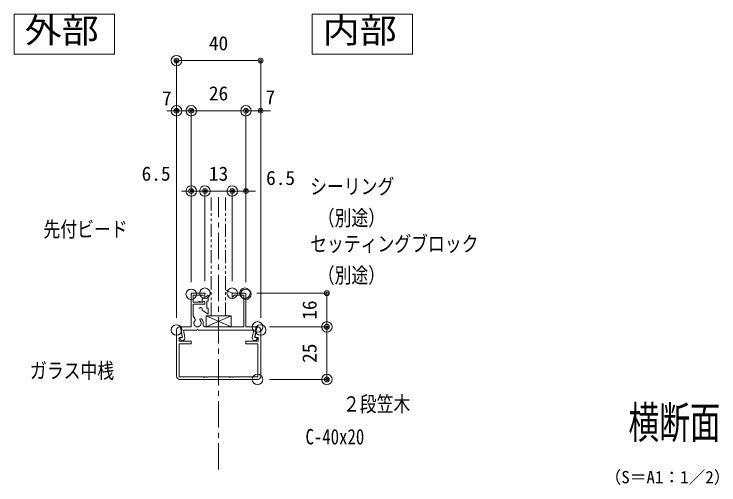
# Model space of a CAD drawing. Units: millimetres, scale not verified. Extents: x -3554 to 3554, y -1188 to 1188.
# Drawn here: x 2170 to 2840, y -7 to 441 of the extents above; entities that cross this region are included whole.
import ezdxf
from ezdxf.enums import TextEntityAlignment as Align

# ---------------------------------------------------------------- set-up
doc = ezdxf.new("R2010")
doc.units = ezdxf.units.MM
doc.header["$LTSCALE"] = 20
doc.header["$PDMODE"] = 32
doc.header["$PDSIZE"] = 10
doc.linetypes.add('USER1', pattern=[2, 1.25, -0.25, 0.25, -0.25])
doc.linetypes.add('USER2', pattern=[1.25, 0.625, -0.125, 0.125, -0.125, 0.125, -0.125])
for name, color, linetype, lineweight in [('0-0_0', 7, 'Continuous', 18), ('0-1_DEFPOINTS', 7, 'Continuous', 18), ('0-3_アンカー', 4, 'Continuous', 18), ('0-5_6ﾊｯﾁﾝｸﾞ', 4, 'Continuous', 18), ('0-7_3中心線', 2, 'USER1', 18), ('0-8_41ｱﾙﾐ', 6, 'Continuous', 18), ('0-9_1手摺寸法', 7, 'Continuous', 18), ('0-A_42ｱﾙﾐ部品', 6, 'Continuous', 18), ('0-B_P4-12', 7, 'Continuous', 18), ('0-C_2a', 1, 'USER2', 18), ('1-4_CYAN', 4, 'Continuous', 18)]:
    doc.layers.add(name, color=color, linetype=linetype, lineweight=lineweight)
doc.styles.add('ＭＳ ゴシック', font='')
doc.styles.get('ＭＳ ゴシック').set_extended_font_data('MS Gothic')

# ---------------------------------------------------------------- blocks, each defined once
blk = doc.blocks.new('_ORIGIN2')
at = {"layer": '0-0_0'}
blk.add_line((-0.5, 0), (-1, 0), dxfattribs=at)
for radius in [0.5, 0.25]:
    blk.add_circle((0, 0), radius, dxfattribs=at)
blk = doc.blocks.new('D85')
at = {"layer": '0-1_DEFPOINTS'}
for p in [(4338.46, 820.59), (4338.46, 564.46), (4418.46, 564.46)]:
    blk.add_point(p, dxfattribs=at)
at = {"layer": '0-9_1手摺寸法'}
for p, q in [((4338.46, 575.96), (4338.46, 820.59)), ((4413.86, 820.59), (4343.06, 820.59)), ((4418.46, 575.96), (4418.46, 820.59))]:
    blk.add_line(p, q, dxfattribs=at)
at = {"layer": '0-9_1手摺寸法', "xscale": 4.6, "yscale": 4.6, "rotation": 180}
blk.add_blockref('_ORIGIN2', (4338.46, 820.59), dxfattribs=at)
at = {"layer": '0-9_1手摺寸法', "xscale": 4.6, "yscale": 4.6}
blk.add_blockref('_ORIGIN2', (4418.46, 820.59), dxfattribs=at)
at = {"layer": '0-9_1手摺寸法', "style": 'ＭＳ ゴシック'}
blk.add_text('40', height=13.49, dxfattribs=at).set_placement((4369.26, 826.34), align=Align.BOTTOM_LEFT)
blk = doc.blocks.new('D86')
at = {"layer": '0-1_DEFPOINTS'}
for p in [(4403.46, 599.46), (4415.46, 567.46), (4481.4, 567.46)]:
    blk.add_point(p, dxfattribs=at)
at = {"layer": '0-9_1手摺寸法'}
for p, q in [((4414.96, 599.46), (4481.4, 599.46)), ((4481.4, 594.86), (4481.4, 572.06)), ((4426.96, 567.46), (4481.4, 567.46))]:
    blk.add_line(p, q, dxfattribs=at)
at = {"layer": '0-9_1手摺寸法', "xscale": 4.6, "yscale": 4.6}
for p, rotation in [((4481.4, 599.46), 90), ((4481.4, 567.46), 270)]:
    blk.add_blockref('_ORIGIN2', p, dxfattribs=dict(at, rotation=rotation))
at = {"layer": '0-9_1手摺寸法', "style": 'ＭＳ ゴシック'}
blk.add_text('16', height=13.49, rotation=90, dxfattribs=at).set_placement((4475.65, 574.26), align=Align.BOTTOM_LEFT)
blk = doc.blocks.new('D87')
at = {"layer": '0-1_DEFPOINTS'}
for p in [(4404.46, 772.93), (4404.46, 598.46), (4418.46, 564.46)]:
    blk.add_point(p, dxfattribs=at)
at = {"layer": '0-9_1手摺寸法'}
for p, q in [((4399.86, 772.93), (4395.26, 772.93)), ((4404.46, 609.96), (4404.46, 772.93)), ((4418.46, 772.93), (4404.46, 772.93)), ((4418.46, 575.96), (4418.46, 772.93)), ((4423.06, 772.93), (4427.66, 772.93))]:
    blk.add_line(p, q, dxfattribs=at)
at = {"layer": '0-9_1手摺寸法', "xscale": 4.6, "yscale": 4.6}
blk.add_blockref('_ORIGIN2', (4404.46, 772.93), dxfattribs=at)
at = {"layer": '0-9_1手摺寸法', "xscale": 4.6, "yscale": 4.6, "rotation": 180}
blk.add_blockref('_ORIGIN2', (4418.46, 772.93), dxfattribs=at)
at = {"layer": '0-9_1手摺寸法', "style": 'ＭＳ ゴシック'}
blk.add_text('7', height=13.49, dxfattribs=at).set_placement((4423.06, 774.89), align=Align.BOTTOM_LEFT)
blk = doc.blocks.new('D88')
at = {"layer": '0-1_DEFPOINTS'}
for p in [(4391.46, 696.59), (4391.46, 599.46), (4404.46, 598.46)]:
    blk.add_point(p, dxfattribs=at)
at = {"layer": '0-9_1手摺寸法'}
for p, q in [((4386.86, 696.59), (4382.26, 696.59)), ((4391.46, 610.96), (4391.46, 696.59)), ((4404.46, 696.59), (4391.46, 696.59)), ((4404.46, 609.96), (4404.46, 696.59)), ((4409.06, 696.59), (4413.66, 696.59))]:
    blk.add_line(p, q, dxfattribs=at)
at = {"layer": '0-9_1手摺寸法', "xscale": 4.6, "yscale": 4.6}
blk.add_blockref('_ORIGIN2', (4391.46, 696.59), dxfattribs=at)
at = {"layer": '0-9_1手摺寸法', "xscale": 4.6, "yscale": 4.6, "rotation": 180}
blk.add_blockref('_ORIGIN2', (4404.46, 696.59), dxfattribs=at)
at = {"layer": '0-9_1手摺寸法', "style": 'ＭＳ ゴシック'}
blk.add_text('6.5', height=13.49, dxfattribs=at).set_placement((4423.62, 698.28), align=Align.BOTTOM_LEFT)
blk = doc.blocks.new('D89')
at = {"layer": '0-1_DEFPOINTS'}
for p in [(4352.46, 772.93), (4352.46, 598.46), (4404.46, 598.46)]:
    blk.add_point(p, dxfattribs=at)
at = {"layer": '0-9_1手摺寸法'}
for p, q in [((4352.46, 609.96), (4352.46, 772.93)), ((4399.86, 772.93), (4357.06, 772.93)), ((4404.46, 609.96), (4404.46, 772.93))]:
    blk.add_line(p, q, dxfattribs=at)
at = {"layer": '0-9_1手摺寸法', "xscale": 4.6, "yscale": 4.6, "rotation": 180}
blk.add_blockref('_ORIGIN2', (4352.46, 772.93), dxfattribs=at)
at = {"layer": '0-9_1手摺寸法', "xscale": 4.6, "yscale": 4.6}
blk.add_blockref('_ORIGIN2', (4404.46, 772.93), dxfattribs=at)
at = {"layer": '0-9_1手摺寸法', "style": 'ＭＳ ゴシック'}
blk.add_text('26', height=13.49, dxfattribs=at).set_placement((4369.26, 778.68), align=Align.BOTTOM_LEFT)
blk = doc.blocks.new('D90')
at = {"layer": '0-1_DEFPOINTS'}
for p in [(4338.46, 772.93), (4352.46, 598.46), (4338.46, 564.46)]:
    blk.add_point(p, dxfattribs=at)
at = {"layer": '0-9_1手摺寸法'}
for p, q in [((4333.86, 772.93), (4329.26, 772.93)), ((4338.46, 575.96), (4338.46, 772.93)), ((4352.46, 772.93), (4338.46, 772.93)), ((4352.46, 609.96), (4352.46, 772.93)), ((4357.06, 772.93), (4361.66, 772.93))]:
    blk.add_line(p, q, dxfattribs=at)
at = {"layer": '0-9_1手摺寸法', "xscale": 4.6, "yscale": 4.6}
blk.add_blockref('_ORIGIN2', (4338.46, 772.93), dxfattribs=at)
at = {"layer": '0-9_1手摺寸法', "xscale": 4.6, "yscale": 4.6, "rotation": 180}
blk.add_blockref('_ORIGIN2', (4352.46, 772.93), dxfattribs=at)
at = {"layer": '0-9_1手摺寸法', "style": 'ＭＳ ゴシック'}
blk.add_text('7', height=13.49, dxfattribs=at).set_placement((4324.66, 773.94), align=Align.BOTTOM_LEFT)
blk = doc.blocks.new('D91')
at = {"layer": '0-1_DEFPOINTS'}
for p in [(4415.46, 567.46), (4415.46, 517.46), (4481.4, 517.46)]:
    blk.add_point(p, dxfattribs=at)
at = {"layer": '0-9_1手摺寸法'}
for p, q in [((4426.96, 567.46), (4481.4, 567.46)), ((4481.4, 562.86), (4481.4, 522.06)), ((4426.96, 517.46), (4481.4, 517.46))]:
    blk.add_line(p, q, dxfattribs=at)
at = {"layer": '0-9_1手摺寸法', "xscale": 4.6, "yscale": 4.6}
for p, rotation in [((4481.4, 567.46), 90), ((4481.4, 517.46), 270)]:
    blk.add_blockref('_ORIGIN2', p, dxfattribs=dict(at, rotation=rotation))
at = {"layer": '0-9_1手摺寸法', "style": 'ＭＳ ゴシック'}
blk.add_text('25', height=13.49, rotation=90, dxfattribs=at).set_placement((4475.65, 533.26), align=Align.BOTTOM_LEFT)
blk = doc.blocks.new('A$C5EFB2CC2')
at = {"layer": '0-8_41ｱﾙﾐ'}
for p, q in [((0, 23.5), (0, 1.5)), ((1.3, 23.7), (1.3, 8)), ((12.7, 23.7), (1.3, 23.7)), ((20, 25), (1.5, 25)), ((12.83, 23.91), (12.7, 23.7)), ((13.17, 23.91), (13.3, 23.7)), ((14.2, 23.7), (13.3, 23.7)), ((14.33, 23.91), (14.2, 23.7)), ((14.67, 23.91), (14.8, 23.7)), ((19.7, 23.7), (14.8, 23.7)), ((19.83, 23.91), (19.7, 23.7)), ((20, 25), (38.5, 25)), ((20.17, 23.91), (20.3, 23.7)), ((20.3, 23.7), (25.2, 23.7)), ((25.33, 23.91), (25.2, 23.7)), ((25.67, 23.91), (25.8, 23.7)), ((25.8, 23.7), (26.7, 23.7)), ((26.83, 23.91), (26.7, 23.7)), ((27.17, 23.91), (27.3, 23.7)), ((27.3, 23.7), (38.7, 23.7)), ((38.7, 23.7), (38.7, 8)), ((40, 23.5), (40, 1.5)), ((1.2, 6.8), (7, 6.8)), ((1.2, 6.8), (1.2, 5)), ((1.3, 8), (7, 8)), ((7, 8), (7, 6.8)), ((33, 8), (33, 6.8)), ((38.7, 8), (33, 8)), ((38.8, 6.8), (33, 6.8)), ((38.8, 6.8), (38.8, 5)), ((1.2, 5), (2.43, 5)), ((1.83, 0.16), (2.73, 4.64)), ((38.17, 0.16), (37.27, 4.64)), ((38.8, 5), (37.57, 5)), ((1.5, 0), (1.64, 0)), ((38.5, 0), (38.36, 0))]:
    blk.add_line(p, q, dxfattribs=at)
for centre, radius, start, end in [((1.5, 23.5), 1.5, 90, 180), ((13, 23.8), 0.2, 32.3335, 147.6665), ((14.5, 23.8), 0.2, 32.3335, 147.6665), ((20, 23.8), 0.2, 90, 147.6665), ((20, 23.8), 0.2, 32.3335, 90), ((25.5, 23.8), 0.2, 32.3335, 147.6665), ((27, 23.8), 0.2, 32.3335, 147.6665), ((38.5, 23.5), 1.5, 0, 90), ((2.43, 4.7), 0.3, 348.6901, 90), ((37.57, 4.7), 0.3, 90, 191.3099), ((1.5, 1.5), 1.5, 180, 270), ((1.64, 0.2), 0.2, 270, 348.6901), ((38.36, 0.2), 0.2, 191.3099, 270), ((38.5, 1.5), 1.5, 270, 0)]:
    blk.add_arc(centre, radius, start, end, dxfattribs=at)
blk = doc.blocks.new('A$C5B631ADA')
at = {"layer": '0-8_41ｱﾙﾐ'}
for p, q in [((1.25, 21), (0.2, 21)), ((0.3, 16.24), (1.25, 21)), ((1.77, 17.5), (2.48, 21.05)), ((35.13, 17.5), (34.42, 21.05)), ((36.6, 16.24), (35.65, 21)), ((35.65, 21), (36.7, 21)), ((18.45, 17.5), (1.77, 17.5)), ((18.45, 17.5), (28.15, 17.5)), ((18.45, 17.5), (28.15, 17.5)), ((28.28, 17.29), (28.15, 17.5)), ((5.45, 16), (0.49, 16)), ((5.45, 16), (5.45, 0.5)), ((6.45, 16), (6.45, 1)), ((6.45, 16), (24.78, 16)), ((31.45, 16), (31.45, 0.5)), ((31.45, 16), (36.41, 16)), ((29.52, 12.4), (30.45, 10.79)), ((30.45, 10.79), (30.45, 5.2)), ((30.45, 5.2), (24.95, 5.2)), ((24.95, 5.2), (24.95, 4.35)), ((30.45, 4.2), (25.93, 4.2)), ((30.45, 4.2), (30.45, 1)), ((11.95, 0), (5.95, 0)), ((10.95, 1), (6.45, 1)), ((11.95, 2), (10.95, 1)), ((11.95, 2), (11.95, 0)), ((24.95, 0.85), (24.95, 0)), ((30.95, 0), (24.95, 0)), ((30.45, 1), (25.93, 1))]:
    blk.add_line(p, q, dxfattribs=at)
blk.add_lwpolyline([(28.62, 17.29), (28.75, 17.5), (35.13, 17.5)], dxfattribs=at)
for centre in [(0.2, 21.2), (36.7, 21.2), (0.49, 16.2), (36.41, 16.2)]:
    blk.add_circle(centre, 0.2, dxfattribs=at)
for centre, radius, start, end in [((1.25, 21.25), 1.25, 350.9485, 183.8151), ((35.65, 21.25), 1.25, 356.1849, 189.0515), ((28.45, 17.4), 0.2, 212.3335, 327.6665), ((24.78, 15), 1, 348.463, 90), ((28.45, 14.25), 2.75, 168.463, 227.1604), ((28.45, 14.25), 1.75, 312.7587, 227.1604), ((26.92, 12.6), 0.5, 227.1604, 47.1604), ((29.98, 12.6), 0.5, 132.7587, 203.6206), ((25.45, 4.35), 0.5, 180, 342.5424), ((5.95, 0.5), 0.5, 180, 270), ((25.45, 0.85), 0.5, 17.4576, 180), ((30.95, 0.5), 0.5, 270, 0)]:
    blk.add_arc(centre, radius, start, end, dxfattribs=at)
blk = doc.blocks.new('D146')
at = {"layer": '0-1_DEFPOINTS'}
for p in [(4365.46, 696.59), (4365.46, 599.46), (4391.46, 599.46)]:
    blk.add_point(p, dxfattribs=at)
at = {"layer": '0-9_1手摺寸法'}
for p, q in [((4360.86, 696.59), (4356.26, 696.59)), ((4365.46, 610.96), (4365.46, 696.59)), ((4391.46, 696.59), (4365.46, 696.59)), ((4391.46, 610.96), (4391.46, 696.59)), ((4396.06, 696.59), (4400.66, 696.59))]:
    blk.add_line(p, q, dxfattribs=at)
at = {"layer": '0-9_1手摺寸法', "xscale": 4.6, "yscale": 4.6}
blk.add_blockref('_ORIGIN2', (4365.46, 696.59), dxfattribs=at)
at = {"layer": '0-9_1手摺寸法', "xscale": 4.6, "yscale": 4.6, "rotation": 180}
blk.add_blockref('_ORIGIN2', (4391.46, 696.59), dxfattribs=at)
at = {"layer": '0-9_1手摺寸法', "style": 'ＭＳ ゴシック'}
blk.add_text('13', height=13.49, dxfattribs=at).set_placement((4369.26, 702.34), align=Align.BOTTOM_LEFT)
blk = doc.blocks.new('D147')
at = {"layer": '0-1_DEFPOINTS'}
for p in [(4352.46, 696.59), (4352.46, 598.46), (4365.46, 599.46)]:
    blk.add_point(p, dxfattribs=at)
at = {"layer": '0-9_1手摺寸法'}
for p, q in [((4347.86, 696.59), (4343.26, 696.59)), ((4352.46, 609.96), (4352.46, 696.59)), ((4365.46, 696.59), (4352.46, 696.59)), ((4365.46, 610.96), (4365.46, 696.59)), ((4370.06, 696.59), (4374.66, 696.59))]:
    blk.add_line(p, q, dxfattribs=at)
at = {"layer": '0-9_1手摺寸法', "xscale": 4.6, "yscale": 4.6}
blk.add_blockref('_ORIGIN2', (4352.46, 696.59), dxfattribs=at)
at = {"layer": '0-9_1手摺寸法', "xscale": 4.6, "yscale": 4.6, "rotation": 180}
blk.add_blockref('_ORIGIN2', (4365.46, 696.59), dxfattribs=at)
at = {"layer": '0-9_1手摺寸法', "style": 'ＭＳ ゴシック'}
blk.add_text('6.5', height=13.49, dxfattribs=at).set_placement((4305.32, 702.34), align=Align.BOTTOM_LEFT)
blk = doc.blocks.new('A$C11FF1953')
at = {"layer": '0-3_アンカー'}
for p, q in [((4.57, 3.26), (3.8, 3.26)), ((3.8, 3.26), (3.8, -0.06)), ((4.57, -0.06), (3.8, -0.06))]:
    blk.add_line(p, q, dxfattribs=at)
at = {"layer": '0-5_6ﾊｯﾁﾝｸﾞ'}
for p, q in [((1.57, 4.2), (4.57, 6.1)), ((1.57, 4.2), (1.57, 3.35)), ((4.57, 6.1), (4.57, 3.26)), ((0.59, 3.2), (0, 3.2)), ((0.59, 0), (0, 0)), ((4.57, -0.06), (4.57, -2.9))]:
    blk.add_line(p, q, dxfattribs=at)
blk.add_lwpolyline([(1.57, -0.15), (1.57, -1), (4.57, -2.9)], dxfattribs=at)
for centre, start, end in [((1.07, 3.35), 197.4576, 0), ((1.07, -0.15), 0, 162.5424)]:
    blk.add_arc(centre, 0.5, start, end, dxfattribs=at)

msp = doc.modelspace()

# ---------------------------------------------------------------- linework, layer by layer
at = {"layer": '0-7_3中心線'}
msp.add_line((2364.58, 7.85), (2364.58, 266.85), dxfattribs=at)
at = {"layer": '0-9_1手摺寸法', "color": 3}
for p, q in [((2376.66, 154.08), (2352.9, 143.52)), ((2352.9, 154.08), (2376.66, 143.52))]:
    msp.add_line(p, q, dxfattribs=at)
msp.add_lwpolyline([(2352.9, 143.52), (2376.66, 143.52), (2376.66, 154.08), (2352.9, 154.08)], close=True, dxfattribs=at)
at = {"layer": '0-B_P4-12'}
for p, q in [((2170.24, 440.87), (2170.24, 402.86)), ((2453.46, 440.87), (2453.46, 402.86))]:
    msp.add_line(p, q, dxfattribs=at)
for points in [[(2170.24, 402.86), (2265.57, 402.86), (2265.57, 440.87), (2170.24, 440.87)], [(2453.46, 402.86), (2548.79, 402.86), (2548.79, 440.87), (2453.46, 440.87)]]:
    msp.add_lwpolyline(points, dxfattribs=at)
at = {"layer": '0-C_2a'}
msp.add_line((2371.18, 154.08), (2371.18, 268.97), dxfattribs=at)
msp.add_lwpolyline([(2371.18, 154.08), (2357.58, 154.08), (2357.58, 268.97)], dxfattribs=at)
at = {"layer": '1-4_CYAN'}
msp.add_line((2377.58, 175.52), (2371.18, 178.66), dxfattribs=at)

# ---------------------------------------------------------------- block references
at = {"layer": '0-3_アンカー', "xscale": 2, "yscale": 2}
msp.add_blockref('A$C11FF1953', (2345.69, 161.32), dxfattribs=at)
at = {"layer": '0-8_41ｱﾙﾐ', "xscale": -2, "yscale": 2, "rotation": 180}
msp.add_blockref('A$C5EFB2CC2', (2324.58, 143.52), dxfattribs=at)
at = {"layer": '0-9_1手摺寸法'}
for name in ['D85', 'D89', 'D90', 'D87', 'D147', 'D146', 'D88', 'D86', 'D91']:
    msp.add_blockref(name, (-2013.88, -423.94), dxfattribs=at)
at = {"layer": '0-A_42ｱﾙﾐ部品', "xscale": 2, "yscale": 2, "rotation": 180}
msp.add_blockref('A$C5B631ADA', (2401.48, 175.52), dxfattribs=at)

# ---------------------------------------------------------------- texts
at = {"layer": '0-0_0', "style": 'ＭＳ ゴシック'}
for s, height, width, p in [('シーリング', 14.66, 0.8, (2451.61, 265.3)), ('（別途）', 14.66, 0.8, (2458.84, 235.37)), ('先付ビード', 14.66, 0.8, (2198.14, 224.64)), ('セッティングブロック', 14.66, 0.8, (2451.61, 210.77)), ('（別途）', 14.66, 0.8, (2458.84, 180.84)), ('ガラス中桟', 14.66, 0.8, (2185.34, 90.21)), ('２段笠木 ', 14.66, 0.8, (2482.8, 58.52)), ('横断面', 30.55, 0.7, (2754.1, 28.23)), ('C-40x20', 14.66, 0.8, (2447.19, 27.4))]:
    msp.add_text(s, height=height, dxfattribs=dict(at, width=width)).set_placement(p, align=Align.BOTTOM_LEFT)
msp.add_text('（S＝A1：1／2）', height=11.73, dxfattribs=at).set_placement((2731.31, -8.68), align=Align.BOTTOM_LEFT)
at = {"layer": '0-B_P4-12', "style": 'ＭＳ ゴシック', "width": 1.1}
for s, p in [('外部', (2180.3, 406.49)), ('内部', (2463.52, 406.49))]:
    msp.add_text(s, height=23.46, dxfattribs=at).set_placement(p, align=Align.BOTTOM_LEFT)

doc.saveas('drawing.dxf')
